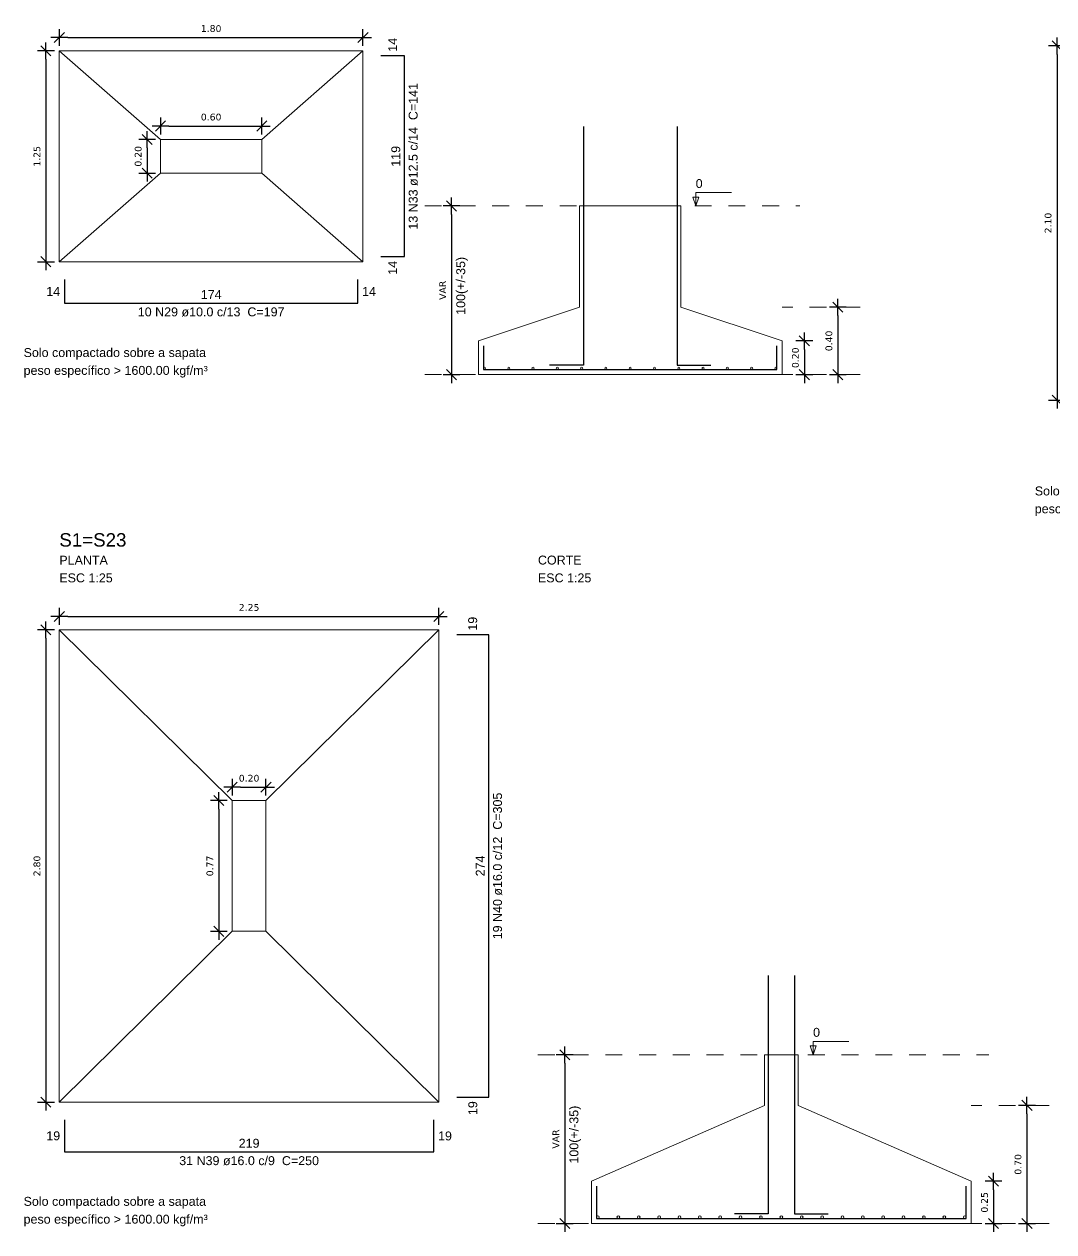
# Model space of a CAD drawing. Extents: x 25 to 1028, y -81 to 176.
# Drawn here: x 871.5 to 877.61, y -58 to -50.84 of the extents above; entities that cross this region are included whole.
import ezdxf

# ---------------------------------------------------------------- set-up
doc = ezdxf.new("R2010")
doc.units = 0
doc.header["$LTSCALE"] = 0.3
doc.header["$PDSIZE"] = 0.1
doc.linetypes.add('DOT2', pattern=[3.175, 0, -3.175])
doc.layers.get('0').update_dxf_attribs({"linetype": 'CONTINUOUS'})
doc.layers.get('Defpoints').update_dxf_attribs({"linetype": 'CONTINUOUS'})
doc.layers.add('ARQ-CTA-1_025', color=1, linetype='CONTINUOUS')
for name, color, linetype, lineweight in [('DT-Armadura', 2, 'CONTINUOUS', 30), ('DT-Barras no corte', 5, 'CONTINUOUS', 5), ('DT-Forma', 5, 'CONTINUOUS', 5), ('DT-Pontilhado', 9, 'DOT2', 5), ('DT-Textos', 7, 'CONTINUOUS', 5), ('DT-Título', 3, 'CONTINUOUS', 20)]:
    doc.layers.add(name, color=color, linetype=linetype, lineweight=lineweight)
doc.styles.add('Arial', font='arial.ttf')
doc.styles.add('FNDE Texto Cota 0025', font='verdana.ttf', dxfattribs={"height": 0.04})
doc.dimstyles.new('FNDE 1-0025', dxfattribs={"dimscale": 5, "dimtxt": 0.04, "dimasz": 0.01, "dimexe": 0.15, "dimexo": 0.15, "dimgap": 0.005, "dimtad": 1, "dimzin": 1, "dimdsep": 46, "dimtxsty": 'FNDE Texto Cota 0025', "dimblk": 'tic', "dimcen": 0.015, "dimdle": 0.15, "dimse1": 1, "dimse2": 1, "dimclrd": 251, "dimclre": 251, "dimclrt": 256, "dimaunit": 1, "dimadec": 3, "dimazin": 0, "dimtfac": 1, "dimtix": 1, "dimtmove": 2, "dimatfit": 3, "dimfxl": 0.15, "dimtvp": 1, "dimtolj": 1, "dimtzin": 0, "dimarcsym": 0})

# ---------------------------------------------------------------- blocks, each defined once
blk = doc.blocks.new('tic')
at = {"color": 251}
for p, q in [((-1, 0), (1, 0)), ((0, -1), (0, 1))]:
    blk.add_line(p, q, dxfattribs=at)
blk.add_line((-0.6, -0.6), (0.6, 0.6))
blk = doc.blocks.new('*D850')
at = {"layer": 'ARQ-CTA-1_025', "color": 251, "lineweight": -2}
blk.add_line((871.6336, -51.0519), (871.6336, -52.2019), dxfattribs=at)
at = {"layer": 'Defpoints', "color": 0}
for p in [(871.713, -51.0019), (871.6336, -52.2519), (871.713, -52.2519)]:
    blk.add_point(p, dxfattribs=at)
at = {"layer": 'ARQ-CTA-1_025', "color": 251, "lineweight": -2, "xscale": 0.05, "yscale": 0.05, "zscale": 0.05}
for p, rotation in [((871.6336, -51.0019), 90), ((871.6336, -52.2519), 270)]:
    blk.add_blockref('tic', p, dxfattribs=dict(at, rotation=rotation))
at = {"layer": 'ARQ-CTA-1_025', "insert": (871.5807, -51.6269), "char_height": 0.04, "attachment_point": 5, "rotation": 90, "style": 'FNDE Texto Cota 0025'}
blk.add_mtext('\\A1;1.25', dxfattribs=at)
blk = doc.blocks.new('*D851')
at = {"layer": 'ARQ-CTA-1_025', "color": 251, "lineweight": -2}
blk.add_line((871.763, -50.9225), (873.463, -50.9225), dxfattribs=at)
at = {"layer": 'Defpoints', "color": 0}
for p in [(873.513, -50.9225), (871.713, -51.0019), (873.513, -51.0019)]:
    blk.add_point(p, dxfattribs=at)
at = {"layer": 'ARQ-CTA-1_025', "color": 251, "lineweight": -2, "xscale": 0.05, "yscale": 0.05, "zscale": 0.05, "rotation": 180}
blk.add_blockref('tic', (871.713, -50.9225), dxfattribs=at)
at = {"layer": 'ARQ-CTA-1_025', "color": 251, "lineweight": -2, "xscale": 0.05, "yscale": 0.05, "zscale": 0.05}
blk.add_blockref('tic', (873.513, -50.9225), dxfattribs=at)
at = {"layer": 'ARQ-CTA-1_025', "insert": (872.613, -50.8696), "char_height": 0.04, "attachment_point": 5, "style": 'FNDE Texto Cota 0025'}
blk.add_mtext('\\A1;1.80', dxfattribs=at)
blk = doc.blocks.new('*D852')
at = {"layer": 'ARQ-CTA-1_025', "color": 251, "lineweight": -2}
blk.add_line((872.2336, -51.5769), (872.2336, -51.6769), dxfattribs=at)
at = {"layer": 'Defpoints', "color": 0}
for p in [(872.313, -51.5269), (872.2336, -51.7269), (872.313, -51.7269)]:
    blk.add_point(p, dxfattribs=at)
at = {"layer": 'ARQ-CTA-1_025', "color": 251, "lineweight": -2, "xscale": 0.05, "yscale": 0.05, "zscale": 0.05}
for p, rotation in [((872.2336, -51.5269), 90), ((872.2336, -51.7269), 270)]:
    blk.add_blockref('tic', p, dxfattribs=dict(at, rotation=rotation))
at = {"layer": 'ARQ-CTA-1_025', "insert": (872.1807, -51.6269), "char_height": 0.04, "attachment_point": 5, "rotation": 90, "style": 'FNDE Texto Cota 0025'}
blk.add_mtext('\\A1;0.20', dxfattribs=at)
blk = doc.blocks.new('*D853')
at = {"layer": 'ARQ-CTA-1_025', "color": 251, "lineweight": -2}
blk.add_line((872.363, -51.4475), (872.863, -51.4475), dxfattribs=at)
at = {"layer": 'Defpoints', "color": 0}
for p in [(872.913, -51.4475), (872.313, -51.5269), (872.913, -51.5269)]:
    blk.add_point(p, dxfattribs=at)
at = {"layer": 'ARQ-CTA-1_025', "color": 251, "lineweight": -2, "xscale": 0.05, "yscale": 0.05, "zscale": 0.05, "rotation": 180}
blk.add_blockref('tic', (872.313, -51.4475), dxfattribs=at)
at = {"layer": 'ARQ-CTA-1_025', "color": 251, "lineweight": -2, "xscale": 0.05, "yscale": 0.05, "zscale": 0.05}
blk.add_blockref('tic', (872.913, -51.4475), dxfattribs=at)
at = {"layer": 'ARQ-CTA-1_025', "insert": (872.613, -51.3946), "char_height": 0.04, "attachment_point": 5, "style": 'FNDE Texto Cota 0025'}
blk.add_mtext('\\A1;0.60', dxfattribs=at)
blk = doc.blocks.new('*D854')
at = {"layer": 'ARQ-CTA-1_025', "color": 251, "lineweight": -2}
blk.add_line((874.0381, -51.9714), (874.0381, -52.8714), dxfattribs=at)
at = {"layer": 'Defpoints', "color": 0}
for p in [(874.0911, -51.9214), (874.0381, -52.9214), (874.0911, -52.9214)]:
    blk.add_point(p, dxfattribs=at)
at = {"layer": 'ARQ-CTA-1_025', "color": 251, "lineweight": -2, "xscale": 0.05, "yscale": 0.05, "zscale": 0.05}
for p, rotation in [((874.0381, -51.9214), 90), ((874.0381, -52.9214), 270)]:
    blk.add_blockref('tic', p, dxfattribs=dict(at, rotation=rotation))
at = {"layer": 'ARQ-CTA-1_025', "insert": (873.9852, -52.4214), "char_height": 0.04, "attachment_point": 5, "rotation": 90, "style": 'FNDE Texto Cota 0025'}
blk.add_mtext('\\A1;VAR', dxfattribs=at)
blk = doc.blocks.new('*D855')
at = {"layer": 'ARQ-CTA-1_025', "color": 251, "lineweight": -2}
blk.add_line((876.1294, -52.7714), (876.1294, -52.8714), dxfattribs=at)
at = {"layer": 'Defpoints', "color": 0}
for p in [(875.997, -52.7214), (875.997, -52.9214), (876.1294, -52.9214)]:
    blk.add_point(p, dxfattribs=at)
at = {"layer": 'ARQ-CTA-1_025', "color": 251, "lineweight": -2, "xscale": 0.05, "yscale": 0.05, "zscale": 0.05}
for p, rotation in [((876.1294, -52.7214), 90), ((876.1294, -52.9214), 270)]:
    blk.add_blockref('tic', p, dxfattribs=dict(at, rotation=rotation))
at = {"layer": 'ARQ-CTA-1_025', "insert": (876.0764, -52.8214), "char_height": 0.04, "attachment_point": 5, "rotation": 90, "style": 'FNDE Texto Cota 0025'}
blk.add_mtext('\\A1;0.20', dxfattribs=at)
blk = doc.blocks.new('*D856')
at = {"layer": 'ARQ-CTA-1_025', "color": 251, "lineweight": -2}
blk.add_line((876.3279, -52.5714), (876.3279, -52.8714), dxfattribs=at)
at = {"layer": 'Defpoints', "color": 0}
for p in [(876.3279, -52.5214), (875.997, -52.9214), (876.3279, -52.9214)]:
    blk.add_point(p, dxfattribs=at)
at = {"layer": 'ARQ-CTA-1_025', "color": 251, "lineweight": -2, "xscale": 0.05, "yscale": 0.05, "zscale": 0.05}
for p, rotation in [((876.3279, -52.5214), 90), ((876.3279, -52.9214), 270)]:
    blk.add_blockref('tic', p, dxfattribs=dict(at, rotation=rotation))
at = {"layer": 'ARQ-CTA-1_025', "insert": (876.275, -52.7214), "char_height": 0.04, "attachment_point": 5, "rotation": 90, "style": 'FNDE Texto Cota 0025'}
blk.add_mtext('\\A1;0.40', dxfattribs=at)
blk = doc.blocks.new('*D864')
at = {"layer": 'ARQ-CTA-1_025', "color": 251, "lineweight": -2}
blk.add_line((871.6336, -54.4846), (871.6336, -57.1846), dxfattribs=at)
at = {"layer": 'Defpoints', "color": 0}
for p in [(871.713, -54.4346), (871.6336, -57.2346), (871.713, -57.2346)]:
    blk.add_point(p, dxfattribs=at)
at = {"layer": 'ARQ-CTA-1_025', "color": 251, "lineweight": -2, "xscale": 0.05, "yscale": 0.05, "zscale": 0.05}
for p, rotation in [((871.6336, -54.4346), 90), ((871.6336, -57.2346), 270)]:
    blk.add_blockref('tic', p, dxfattribs=dict(at, rotation=rotation))
at = {"layer": 'ARQ-CTA-1_025', "insert": (871.5807, -55.8346), "char_height": 0.04, "attachment_point": 5, "rotation": 90, "style": 'FNDE Texto Cota 0025'}
blk.add_mtext('\\A1;2.80', dxfattribs=at)
blk = doc.blocks.new('*D865')
at = {"layer": 'ARQ-CTA-1_025', "color": 251, "lineweight": -2}
blk.add_line((871.763, -54.3551), (873.913, -54.3551), dxfattribs=at)
at = {"layer": 'Defpoints', "color": 0}
for p in [(873.963, -54.3551), (871.713, -54.4346), (873.963, -54.4346)]:
    blk.add_point(p, dxfattribs=at)
at = {"layer": 'ARQ-CTA-1_025', "color": 251, "lineweight": -2, "xscale": 0.05, "yscale": 0.05, "zscale": 0.05, "rotation": 180}
blk.add_blockref('tic', (871.713, -54.3551), dxfattribs=at)
at = {"layer": 'ARQ-CTA-1_025', "color": 251, "lineweight": -2, "xscale": 0.05, "yscale": 0.05, "zscale": 0.05}
blk.add_blockref('tic', (873.963, -54.3551), dxfattribs=at)
at = {"layer": 'ARQ-CTA-1_025', "insert": (872.838, -54.3022), "char_height": 0.04, "attachment_point": 5, "style": 'FNDE Texto Cota 0025'}
blk.add_mtext('\\A1;2.25', dxfattribs=at)
blk = doc.blocks.new('*D866')
at = {"layer": 'ARQ-CTA-1_025', "color": 251, "lineweight": -2}
blk.add_line((872.6586, -55.4971), (872.6586, -56.172), dxfattribs=at)
at = {"layer": 'Defpoints', "color": 0}
for p in [(872.738, -55.4471), (872.6586, -56.222), (872.738, -56.222)]:
    blk.add_point(p, dxfattribs=at)
at = {"layer": 'ARQ-CTA-1_025', "color": 251, "lineweight": -2, "xscale": 0.05, "yscale": 0.05, "zscale": 0.05}
for p, rotation in [((872.6586, -55.4471), 90), ((872.6586, -56.222), 270)]:
    blk.add_blockref('tic', p, dxfattribs=dict(at, rotation=rotation))
at = {"layer": 'ARQ-CTA-1_025', "insert": (872.6057, -55.8346), "char_height": 0.04, "attachment_point": 5, "rotation": 90, "style": 'FNDE Texto Cota 0025'}
blk.add_mtext('\\A1;0.77', dxfattribs=at)
blk = doc.blocks.new('*D867')
at = {"layer": 'ARQ-CTA-1_025', "color": 251, "lineweight": -2}
blk.add_line((872.788, -55.3676), (872.888, -55.3676), dxfattribs=at)
at = {"layer": 'Defpoints', "color": 0}
for p in [(872.938, -55.3676), (872.738, -55.4471), (872.938, -55.4471)]:
    blk.add_point(p, dxfattribs=at)
at = {"layer": 'ARQ-CTA-1_025', "color": 251, "lineweight": -2, "xscale": 0.05, "yscale": 0.05, "zscale": 0.05, "rotation": 180}
blk.add_blockref('tic', (872.738, -55.3676), dxfattribs=at)
at = {"layer": 'ARQ-CTA-1_025', "color": 251, "lineweight": -2, "xscale": 0.05, "yscale": 0.05, "zscale": 0.05}
blk.add_blockref('tic', (872.938, -55.3676), dxfattribs=at)
at = {"layer": 'ARQ-CTA-1_025', "insert": (872.838, -55.3147), "char_height": 0.04, "attachment_point": 5, "style": 'FNDE Texto Cota 0025'}
blk.add_mtext('\\A1;0.20', dxfattribs=at)
blk = doc.blocks.new('*D868')
at = {"layer": 'ARQ-CTA-1_025', "color": 251, "lineweight": -2}
blk.add_line((874.709, -57.0041), (874.709, -57.9041), dxfattribs=at)
at = {"layer": 'Defpoints', "color": 0}
for p in [(874.762, -56.9541), (874.709, -57.9541), (874.762, -57.9541)]:
    blk.add_point(p, dxfattribs=at)
at = {"layer": 'ARQ-CTA-1_025', "color": 251, "lineweight": -2, "xscale": 0.05, "yscale": 0.05, "zscale": 0.05}
for p, rotation in [((874.709, -56.9541), 90), ((874.709, -57.9541), 270)]:
    blk.add_blockref('tic', p, dxfattribs=dict(at, rotation=rotation))
at = {"layer": 'ARQ-CTA-1_025', "insert": (874.6561, -57.4541), "char_height": 0.04, "attachment_point": 5, "rotation": 90, "style": 'FNDE Texto Cota 0025'}
blk.add_mtext('\\A1;VAR', dxfattribs=at)
blk = doc.blocks.new('*D869')
at = {"layer": 'ARQ-CTA-1_025', "color": 251, "lineweight": -2}
blk.add_line((877.2502, -57.7541), (877.2502, -57.9041), dxfattribs=at)
at = {"layer": 'Defpoints', "color": 0}
for p in [(877.1179, -57.7041), (877.1179, -57.9541), (877.2502, -57.9541)]:
    blk.add_point(p, dxfattribs=at)
at = {"layer": 'ARQ-CTA-1_025', "color": 251, "lineweight": -2, "xscale": 0.05, "yscale": 0.05, "zscale": 0.05}
for p, rotation in [((877.2502, -57.7041), 90), ((877.2502, -57.9541), 270)]:
    blk.add_blockref('tic', p, dxfattribs=dict(at, rotation=rotation))
at = {"layer": 'ARQ-CTA-1_025', "insert": (877.1973, -57.8291), "char_height": 0.04, "attachment_point": 5, "rotation": 90, "style": 'FNDE Texto Cota 0025'}
blk.add_mtext('\\A1;0.25', dxfattribs=at)
blk = doc.blocks.new('*D870')
at = {"layer": 'ARQ-CTA-1_025', "color": 251, "lineweight": -2}
blk.add_line((877.4488, -57.3041), (877.4488, -57.9041), dxfattribs=at)
at = {"layer": 'Defpoints', "color": 0}
for p in [(877.4488, -57.2541), (877.1179, -57.9541), (877.4488, -57.9541)]:
    blk.add_point(p, dxfattribs=at)
at = {"layer": 'ARQ-CTA-1_025', "color": 251, "lineweight": -2, "xscale": 0.05, "yscale": 0.05, "zscale": 0.05}
for p, rotation in [((877.4488, -57.2541), 90), ((877.4488, -57.9541), 270)]:
    blk.add_blockref('tic', p, dxfattribs=dict(at, rotation=rotation))
at = {"layer": 'ARQ-CTA-1_025', "insert": (877.3959, -57.6041), "char_height": 0.04, "attachment_point": 5, "rotation": 90, "style": 'FNDE Texto Cota 0025'}
blk.add_mtext('\\A1;0.70', dxfattribs=at)
blk = doc.blocks.new('*D995')
at = {"layer": 'ARQ-CTA-1_025', "color": 251, "lineweight": -2}
blk.add_line((877.6273, -51.0225), (877.6273, -53.0225), dxfattribs=at)
at = {"layer": 'Defpoints', "color": 0}
for p in [(877.7067, -50.9725), (877.6273, -53.0725), (877.7067, -53.0725)]:
    blk.add_point(p, dxfattribs=at)
at = {"layer": 'ARQ-CTA-1_025', "color": 251, "lineweight": -2, "xscale": 0.05, "yscale": 0.05, "zscale": 0.05}
for p, rotation in [((877.6273, -50.9725), 90), ((877.6273, -53.0725), 270)]:
    blk.add_blockref('tic', p, dxfattribs=dict(at, rotation=rotation))
at = {"layer": 'ARQ-CTA-1_025', "insert": (877.5743, -52.0225), "char_height": 0.04, "attachment_point": 5, "rotation": 90, "style": 'FNDE Texto Cota 0025'}
blk.add_mtext('\\A1;2.10', dxfattribs=at)

msp = doc.modelspace()

# ---------------------------------------------------------------- linework, layer by layer
at = {"layer": 'DT-Armadura'}
for p, q in [((873.75894607, -51.03194772), (873.61894607, -51.03194777)), ((873.75894568, -52.22194772), (873.75894607, -51.03194772)), ((873.61894568, -52.22194772), (873.75894568, -52.22194772)), ((871.74304568, -52.35784772), (871.74304568, -52.49784772)), ((873.48304568, -52.49784772), (873.48304573, -52.35784772)), ((871.74304568, -52.49784772), (873.48304568, -52.49784772)), ((874.25894657, -54.46455278), (874.06894657, -54.46455285)), ((874.25894568, -57.20455278), (874.25894657, -54.46455278)), ((874.06894568, -57.20455278), (874.25894568, -57.20455278)), ((871.74304568, -57.34045278), (871.74304568, -57.53045278)), ((873.93304568, -57.53045278), (873.93304574, -57.34045278)), ((871.74304568, -57.53045278), (873.93304568, -57.53045278))]:
    msp.add_line(p, q, dxfattribs=at)
for points in [[(874.81949989, -51.45059147), (874.81949989, -52.86519772), (874.61949989, -52.86519772)], [(875.37449989, -51.45059147), (875.37449989, -52.86519772), (875.57449989, -52.86519772)], [(874.22699989, -52.75144772), (874.22699989, -52.89144772), (875.96699989, -52.89144772), (875.96699989, -52.75144772)], [(875.91537068, -56.48319653), (875.91537068, -57.89780278), (875.71537068, -57.89780278)], [(876.07037068, -56.48319653), (876.07037068, -57.89780278), (876.27037068, -57.89780278)], [(874.89787068, -57.73405278), (874.89787068, -57.92405278), (877.08787068, -57.92405278), (877.08787068, -57.73405278)]]:
    msp.add_lwpolyline(points, dxfattribs=at)
at = {"layer": 'DT-Barras no corte'}
for centre, radius in [((874.23324989, -52.88269772), 0.00625), ((874.37720839, -52.88269772), 0.00625), ((874.52116664, -52.88269772), 0.00625), ((874.66512489, -52.88269772), 0.00625), ((874.80908339, -52.88269772), 0.00625), ((874.95304164, -52.88269772), 0.00625), ((875.09699989, -52.88269772), 0.00625), ((875.24095839, -52.88269772), 0.00625), ((875.38491664, -52.88269772), 0.00625), ((875.52887489, -52.88269772), 0.00625), ((875.67283339, -52.88269772), 0.00625), ((875.81679164, -52.88269772), 0.00625), ((875.96074989, -52.88269772), 0.00625), ((874.90587068, -57.91655278), 0.008), ((875.02664843, -57.91655278), 0.008), ((875.14742643, -57.91655278), 0.008), ((875.26820418, -57.91655278), 0.008), ((875.38898193, -57.91655278), 0.008), ((875.50975968, -57.91655278), 0.008), ((875.63053743, -57.91655278), 0.008), ((875.75131518, -57.91655278), 0.008), ((875.87209293, -57.91655278), 0.008), ((875.99287068, -57.91655278), 0.008), ((876.11364843, -57.91655278), 0.008), ((876.23442643, -57.91655278), 0.008), ((876.35520418, -57.91655278), 0.008), ((876.47598193, -57.91655278), 0.008), ((876.59675968, -57.91655278), 0.008), ((876.71753743, -57.91655278), 0.008), ((876.83831518, -57.91655278), 0.008), ((876.95909293, -57.91655278), 0.008), ((877.07987068, -57.91655278), 0.008)]:
    msp.add_circle(centre, radius, dxfattribs=at)
at = {"layer": 'DT-Forma'}
for p, q in [((871.71304568, -51.00194772), (872.31304568, -51.52694772)), ((873.51304568, -51.00194772), (872.91304568, -51.52694772)), ((871.71304568, -52.25194772), (872.31304568, -51.72694772)), ((873.51304568, -52.25194772), (872.91304568, -51.72694772)), ((871.71304568, -54.43455278), (872.73804568, -55.44706278)), ((873.96304568, -54.43455278), (872.93804568, -55.44706278)), ((871.71304568, -57.23455278), (872.73804568, -56.22204278)), ((873.96304568, -57.23455278), (872.93804568, -56.22204278))]:
    msp.add_line(p, q, dxfattribs=at)
for points in [[(871.71304568, -52.25194772), (871.71304568, -51.00194772), (873.51304568, -51.00194772), (873.51304568, -52.25194772), (871.71304568, -52.25194772)], [(872.31304568, -51.72694772), (872.91304568, -51.72694772), (872.91304568, -51.52694772), (872.31304568, -51.52694772), (872.31304568, -51.72694772)], [(875.39699989, -51.92144772), (874.79699989, -51.92144772), (874.79699989, -52.52144772), (874.79699989, -52.52144772), (874.19699989, -52.72144772), (874.19699989, -52.92144772), (875.99699989, -52.92144772), (875.99699989, -52.72144772), (875.39699989, -52.52144772), (875.39699989, -52.52144772), (875.39699989, -51.92144772)], [(871.71304568, -57.23455278), (871.71304568, -54.43455278), (873.96304568, -54.43455278), (873.96304568, -57.23455278), (871.71304568, -57.23455278)], [(872.73804568, -56.22204278), (872.93804568, -56.22204278), (872.93804568, -55.44706278), (872.73804568, -55.44706278), (872.73804568, -56.22204278)], [(876.09287068, -56.95405278), (875.89287068, -56.95405278), (875.89287068, -57.25405278), (875.89287068, -57.25405278), (874.86787068, -57.70405278), (874.86787068, -57.95405278), (877.11787068, -57.95405278), (877.11787068, -57.70405278), (876.09287068, -57.25405278), (876.09287068, -57.25405278), (876.09287068, -56.95405278)]]:
    msp.add_lwpolyline(points, close=True, dxfattribs=at)
at = {"layer": 'DT-Pontilhado', "ltscale": 0.05}
for p, q in [((873.87929989, -51.92144772), (876.10289989, -51.92144772)), ((876.46031239, -52.52144772), (875.99699989, -52.52144772)), ((873.87929989, -52.92144772), (874.19699989, -52.92144772)), ((876.46031239, -52.92144772), (875.99699989, -52.92144772)), ((874.55017068, -56.95405278), (877.22377068, -56.95405278)), ((877.58118318, -57.25405278), (877.11787068, -57.25405278)), ((874.55017068, -57.95405278), (874.86787068, -57.95405278)), ((877.58118318, -57.95405278), (877.11787068, -57.95405278))]:
    msp.add_line(p, q, dxfattribs=at)
at = {"layer": 'DT-Textos'}
for points in [[(875.48524989, -51.92144772), (875.48524989, -51.84202272), (875.69704989, -51.84202272)], [(876.18112068, -56.95405278), (876.18112068, -56.87462778), (876.39292068, -56.87462778)]]:
    msp.add_lwpolyline(points, dxfattribs=at)
for points in [[(875.50289989, -51.86849772), (875.48524989, -51.92144772), (875.46759989, -51.86849772), (875.50289989, -51.86849772)], [(876.19877068, -56.90110278), (876.18112068, -56.95405278), (876.16347068, -56.90110278), (876.19877068, -56.90110278)]]:
    msp.add_lwpolyline(points, close=True, dxfattribs=at)

# ---------------------------------------------------------------- texts
at = {"layer": 'ARQ-CTA-1_025', "char_height": 0.05295, "width": 0.6354, "attachment_point": 8, "rotation": 90.000210459, "line_spacing_factor": 0.798, "style": 'Arial'}
for insert in [(874.13498914, -52.39504772), (874.80585993, -57.42765278)]:
    msp.add_mtext('100(+/-35)', dxfattribs=dict(at, insert=insert))
at = {"layer": 'DT-Armadura', "color": 7, "char_height": 0.05295, "rotation": 90.000210459, "line_spacing_factor": 0.9, "style": 'Arial'}
for s, insert, width, attachment_point in [('14', (873.71542104, -51.00694772), 0.22708, 7), ('13 N33 ø12.5 c/14  C=141', (873.83838643, -51.62704772), 1.52496, 8), ('119', (873.73462237, -51.62694772), 0.29062, 8), ('14', (873.66247079, -52.24694763), 0.22708, 3), ('19', (874.19042154, -54.43955279), 0.22708, 7), ('19 N40 ø16.0 c/12  C=305', (874.33838643, -55.83465278), 1.52496, 8), ('274', (874.23462263, -55.83455277), 0.29062, 8), ('19', (874.13747079, -57.22955269), 0.22708, 3)]:
    msp.add_mtext(s, dxfattribs=dict(at, insert=insert, width=width, attachment_point=attachment_point))
at = {"layer": 'DT-Armadura', "color": 7, "char_height": 0.05295, "line_spacing_factor": 0.9, "style": 'Arial'}
for s, insert, width, attachment_point in [('14', (871.71804535, -52.45432272), 0.22708, 9), ('14', (873.50805108, -52.40137272), 0.22708, 1), ('174', (872.61304568, -52.47352422), 0.29062, 8), ('10 N29 ø10.0 c/13  C=197', (872.61310993, -52.57732422), 1.52496, 8), ('19', (871.71804546, -57.46192778), 0.22708, 9), ('19', (873.95804937, -57.40897778), 0.22708, 1), ('219', (872.83804568, -57.50612928), 0.29062, 8), ('31 N39 ø16.0 c/9  C=250', (872.83810993, -57.60992928), 1.46142, 8)]:
    msp.add_mtext(s, dxfattribs=dict(at, insert=insert, width=width, attachment_point=attachment_point))
at = {"layer": 'DT-Textos', "char_height": 0.05295, "attachment_point": 7, "line_spacing_factor": 0.798, "style": 'Arial'}
for s, insert, width in [('0', (875.48523914, -51.81557422), 0.06354), ('Solo compactado sobre a sapata', (871.50135993, -52.83304772), 1.9062), ('peso específico > 1600.00 kgf/m³', (871.50135993, -52.93879772), 2.03328), ('Solo compactado sobre a sapata', (877.49498344, -53.65362272), 1.9062), ('peso específico > 1600.00 kgf/m³', (877.49498344, -53.75937272), 2.03328), ('PLANTA', (871.71310993, -54.04808814), 0.38124), ('CORTE', (874.55010993, -54.04808814), 0.3177), ('ESC 1:25', (871.71310993, -54.15383814), 0.50832), ('ESC 1:25', (874.55010993, -54.15383814), 0.50832), ('0', (876.18110993, -56.84817928), 0.06354), ('Solo compactado sobre a sapata', (871.50135993, -57.86565278), 1.9062), ('peso específico > 1600.00 kgf/m³', (871.50135993, -57.97140278), 2.03328)]:
    msp.add_mtext(s, dxfattribs=dict(at, insert=insert, width=width))
at = {"layer": 'DT-Título', "insert": (871.71310993, -53.94210139), "char_height": 0.079425, "width": 0.19062, "attachment_point": 7, "line_spacing_factor": 0.798, "style": 'Arial'}
msp.add_mtext('S1=S23', dxfattribs=at)

# ---------------------------------------------------------------- dimensions: what is measured, and where the dimension line sits
at = {"layer": 'ARQ-CTA-1_025'}
for base, p1, p2, picture, middle in [((873.51304568, -50.92252272), (871.71304568, -51.00194772), (873.51304568, -51.00194772), '*D851', (872.61304568, -50.86957272)), ((872.91304568, -51.44752272), (872.31304568, -51.52694772), (872.91304568, -51.52694772), '*D853', (872.61304568, -51.39457272)), ((873.96304568, -54.35512778), (871.71304568, -54.43455278), (873.96304568, -54.43455278), '*D865', (872.83804568, -54.30217778)), ((872.93804568, -55.36763778), (872.73804568, -55.44706278), (872.93804568, -55.44706278), '*D867', (872.83804568, -55.31468778))]:
    dim = msp.add_linear_dim(base=base, p1=p1, p2=p2, dimstyle='FNDE 1-0025', dxfattribs=at)
    dim.commit()
    dim.dimension.update_dxf_attribs({"geometry": picture, "text_midpoint": middle, "dimtype": 160})
for base, p1, p2, picture, middle in [((871.63362068, -52.25194772), (871.71304568, -51.00194772), (871.71304568, -52.25194772), '*D850', (871.58067068, -51.62694772)), ((877.62728944, -53.07252272), (877.70671444, -50.97252272), (877.70671444, -53.07252272), '*D995', (877.57433944, -52.02252272)), ((872.23362068, -51.72694772), (872.31304568, -51.52694772), (872.31304568, -51.72694772), '*D852', (872.18067068, -51.62694772)), ((876.32793739, -52.92144772), (876.32793739, -52.52144772), (875.99699989, -52.92144772), '*D856', (876.27498739, -52.72144772)), ((876.12937489, -52.92144772), (875.99699989, -52.72144772), (875.99699989, -52.92144772), '*D855', (876.07642489, -52.82144772)), ((871.63362068, -57.23455278), (871.71304568, -54.43455278), (871.71304568, -57.23455278), '*D864', (871.58067068, -55.83455278)), ((872.65862068, -56.22204278), (872.73804568, -55.44706278), (872.73804568, -56.22204278), '*D866', (872.60567068, -55.83455278)), ((877.44880818, -57.95405278), (877.44880818, -57.25405278), (877.11787068, -57.95405278), '*D870', (877.39585818, -57.60405278)), ((877.25024568, -57.95405278), (877.11787068, -57.70405278), (877.11787068, -57.95405278), '*D869', (877.19729568, -57.82905278))]:
    dim = msp.add_linear_dim(base=base, p1=p1, p2=p2, angle=90, dimstyle='FNDE 1-0025', dxfattribs=at)
    dim.commit()
    dim.dimension.update_dxf_attribs({"geometry": picture, "text_midpoint": middle, "dimtype": 160})
for base, p1, p2, picture, middle in [((874.03814989, -52.92144772), (874.09109989, -51.92144772), (874.09109989, -52.92144772), '*D854', (873.98519989, -52.42144772)), ((874.70902068, -57.95405278), (874.76197068, -56.95405278), (874.76197068, -57.95405278), '*D868', (874.65607068, -57.45405278))]:
    dim = msp.add_linear_dim(base=base, p1=p1, p2=p2, angle=90, text='VAR', dimstyle='FNDE 1-0025', dxfattribs=at)
    dim.commit()
    dim.dimension.update_dxf_attribs({"geometry": picture, "text_midpoint": middle, "dimtype": 160})

doc.saveas('drawing.dxf')
